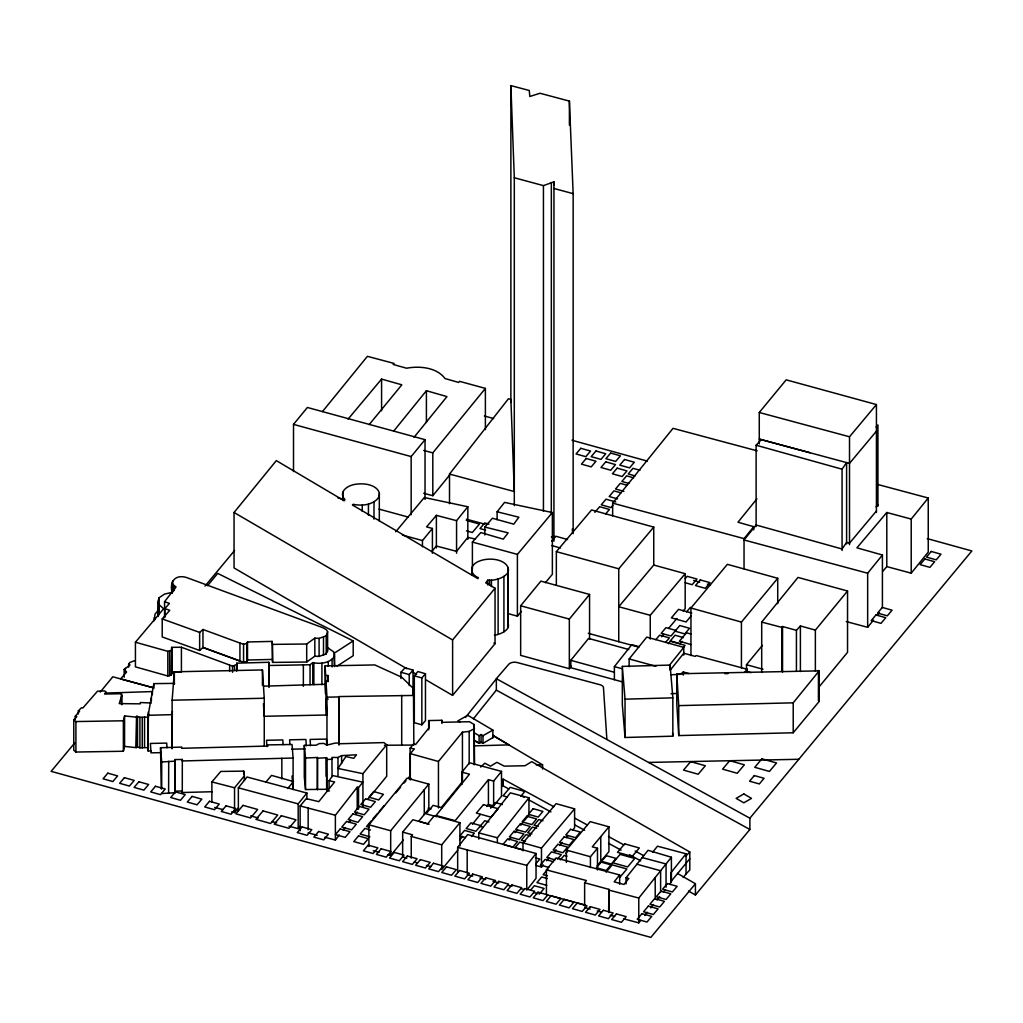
<?xml version="1.0" encoding="UTF-8"?>
<svg xmlns="http://www.w3.org/2000/svg" width="1023" height="1023" viewBox="0 0 1023 1023"><rect width="100%" height="100%" fill="white"/><g stroke="black" fill="none" stroke-linecap="round" stroke-linejoin="round"><path stroke-width="1.5" d="M553.929 541.231L553.967 181.838L543.443 185.623L514.3 177.759L510.886 85.612L529.262 90.484L529.824 96.494L539.991 93.259L569.402 101.111L573.149 193.654L573.149 533.661M172.299 593.327C169.102 582.074 174.843 574.108 186.378 577.458L323.051 627.777L326.427 629.759L327.616 631.741L326.209 635.884L319.099 638.378L314.828 638.135L306.695 644.004L272.566 644.375L272.105 641.395L247.502 641.984L246.748 643.518L246.748 661.561L243.564 662.239L202.963 647.508L202.963 629.465L239.932 643.058L243.564 644.209L246.748 643.518M272.105 641.395L272.566 662.405L306.695 662.034L314.828 656.178L319.099 656.408L326.209 653.914L327.616 649.771M161.698 793.541L175.189 792.697L175.01 759.577L182.311 759.45L182.286 760.959L293.089 758.03L293.089 789.59L292.054 776.061M212.26 791.725L182.286 792.518L182.311 791.009L175.01 791.137M151.327 750.92L148.13 751.01L148.13 715.307L153.859 683.633L174.524 683.377M148.13 751.01L148.373 711.893M334.444 665.743L333.907 652.06L327.207 647.354M172.133 748.248L172.133 700.205L174.345 671.817L262.438 669.95L264.241 698.249L264.241 746.291M172.081 748.798L172.324 711.522M158.143 616.511L158.143 602.304L159.077 597.739L164.498 594.107L171.8 592.407M175.189 792.697L175.189 761.138L161.698 761.982L160.521 747.736L181.749 747.071L181.634 748.299L268.026 746.048L267.885 744.885L292.054 744.501L293.089 758.03M236.582 670.692L236.837 663.16L268.806 662.29L269.1 687.06M148.974 714.297L148.373 717.123L139.921 717.315L136.647 716.305L136.276 747.647L124.576 746.406L123.374 751.253L75.919 752.033L73.771 750.268L73.771 719.783L76.866 716.688L75.267 716.266L75.267 719.322M154.128 620.808L155.036 614.132L158.028 610.488M123.374 751.253L123.374 720.78L124.576 715.921L136.276 717.174M78.336 713.964L78.336 710.908L81.495 707.699L82.837 708.018L97.517 691.164L104.627 690.909L106.06 691.829L104.576 694.042L121.43 693.709L121.788 695.589L119.218 703.594L140.241 703.85L140.33 702.532L151.391 703.006M136.276 747.647L136.647 716.305M158.143 602.304L159.204 604.772L163.603 608.787L135.432 642.214L135.432 666.868L167.823 675.986L171.25 675.027L171.659 647.342L181.416 647.252L232.528 666.126L236.582 664.528M171.25 675.027L172.005 673.479L172.005 648.825M246.748 661.561L247.502 660.014L247.502 641.984M608.634 911.723L608.992 889.383L584.632 882.747L584.632 905.994M842.07 550.489L842.07 469.186L846.596 462.588L846.596 543.891M329.074 788.477L329.074 780.728L332.705 775.575L362.935 782.199L358.523 787.544L358.523 809.244M471.808 575.195L471.808 568.852A18.273 10.55 0 0 1 473.342 565.092A17.557 10.14 0 0 1 478.189 561.589A18.862 10.882 0 0 1 490.823 559.146A18.414 10.626 0 0 1 498.521 560.246A17.775 10.268 0 0 1 504.851 563.366A19.015 10.972 0 0 1 507.945 567.535A17.992 10.383 0 0 1 508.047 572.126A17.736 10.243 0 0 1 503.917 576.358A20.486 11.828 0 0 1 498.124 578.941A19.002 10.972 0 0 1 491.436 580.207L489.582 580.194A3.798 2.199 0 0 0 487.728 580.194L485.759 582.893L495.042 588.212L495.042 643.672L452.614 695.41L452.614 639.963L495.042 588.212M164.562 616.716L164.562 601.69L176.02 586.972L172.887 584.427L172.299 582.803M324.803 837.249L335.378 840.036L335.378 815.241L357.219 787.237L358.523 787.544M335.378 840.036L339.291 835.024M343.191 830.024L345.147 827.517M349.06 822.505L350.876 820.177M355.403 814.372L357.219 812.045M457.665 872.197L457.665 847.402L467.677 834.563L536.039 853.489L536.039 878.297L527.702 888.987M526.768 890.176L526.768 865.381L536.039 853.489M449.506 474.058L508.431 398.753L510.886 399.405L514.3 491.551L449.506 474.058L449.506 503.712M496.577 678.402L508.789 664.234A6.419 3.708 0 0 1 517.037 662.495L600.373 684.835A6.228 3.593 0 0 1 603.442 687.379L606.869 739.437M478.777 839.129L478.777 832.888L510.362 792.863L528.955 797.761L528.955 814.883L524.607 820.395M614.388 679.681L614.388 666.612L631.754 644.682L639.247 646.753M497.37 842.453L497.37 837.786L528.955 797.761M509.147 839.985L511.129 837.492M514.965 832.62L516.82 830.267M520.797 825.229L523.661 821.61M497.114 519.71L497.114 511.781L504.569 502.395L552.369 512.549L552.369 574.312L545.374 582.688M410.121 779.168L410.121 748.171L413.522 743.9L415.632 744.463L429.264 727.494L428.675 720.563L441.872 720.294L441.936 722.34L469.429 721.714L474.173 724.565L474.557 764.245M465.452 717.481L496.347 678.837L496.347 690.116L473.419 718.773M584.99 904.959L546.435 894.677L546.435 869.882L555.962 857.965L619.657 874.946L619.657 884.243M584.632 882.747L586.396 880.534L546.435 869.882M619.657 874.946L614.145 881.839L623.979 884.46L628.774 878.463L626.089 877.747L626.089 883.949M626.089 877.747L648.058 850.292L671.408 857.248L671.408 882.043L669.617 884.281M652.533 852.376L657.482 846.187L686.037 853.796L686.037 873.949L683.172 877.517M623.71 918.833L638.774 922.861L638.774 898.053L671.408 857.248M686.037 853.796L670.756 872.9L670.756 881.775L689.796 858.745M638.774 922.861L640.743 920.393M644.682 915.47L647.252 912.247M650.73 907.913L653.416 904.549M657.009 900.048L659.72 896.66M663.339 892.146L665.142 889.882M669.259 665.513L683.786 647.38L646.753 637.112L629.145 658.94L629.145 666.689M670.218 670.167L683.786 653.237L695.256 656.408L696.19 655.526L747.34 669.323L747.34 672.482M238.359 811.073L238.359 787.825L247.042 777.007L306.874 793.055L306.874 799.244M288.972 826.188L298.179 828.656L298.179 803.861L306.874 793.055M298.179 828.656L300.11 826.252M612.649 515.822L612.649 503.137L673.019 428.343L757.212 450.849M781.866 671.408L781.866 627.393L782.544 626.536L796.431 630.334L800.395 625.948L815.369 630.104L847.543 591.013L798.004 577.42L761.7 622.086L761.7 672.405M393.663 431.143L426.412 390.709L446.949 396.604L414.021 437.333M456.565 553.226L456.565 520.681L467.831 506.756L424.302 497.51L395.748 531.755M461.91 784.564L461.91 772.16L469.531 762.762L501.513 771.393L501.513 796.201L493.636 805.894L488.431 804.487L486.807 806.495M501.513 771.393L493.636 781.099L488.431 779.692L455.197 820.676L436.015 815.497L469.48 774.206L461.91 772.16M459.877 839.704L462.562 836.392M472.409 824.257L480.362 814.449M756.892 498.866L737.979 522.229L753.734 526.692L753.734 529.863M846.29 621.575L867.657 627.316L867.657 573.212L882.414 555.003L856.916 547.829L886.8 512.497L911.212 519.07L928.245 498.009L877.9 484.518M882.67 571.473L886.8 566.601L911.212 573.174L928.245 552.113L928.245 498.009M867.657 627.316L873.552 620.028M877.491 615.168L879.46 612.739M322.488 411.566L367.41 356.324L394.149 363.459L393.152 364.457L406.566 368.216C419.494 365.786 436.616 367.308 445.056 378.548L458.624 382.436L459.57 381.336L485.388 388.408L485.388 429.66M621.767 681.714L570.796 667.725L570.796 660.334L588.609 638.403L628.774 649.528M744.041 568.724L744.041 538.622L753.734 526.692M406.796 668.684L234.05 567.931L234.05 512.485L276.325 460.619L344.176 500.771L344.917 499.825A3.926 2.263 0 0 0 344.06 498.572A20.076 11.585 0 0 1 343.216 497.331A19.105 11.023 0 0 1 342.884 492.191A18.504 10.678 0 0 1 346.324 487.933A17.928 10.345 0 0 1 352.462 484.94A19.207 11.087 0 0 1 359.329 483.917A19.808 11.445 0 0 1 366.694 484.288A17.698 10.217 0 0 1 372.82 486.155A17.826 10.294 0 0 1 377.167 489.224A18.197 10.499 0 0 1 379.316 493.329L379.316 521.065M423.714 493.265L432.806 495.695L432.806 452.869L485.388 388.408M432.806 495.695L449.672 475.017M368.894 846.494L368.894 824.794L407.039 778.183L428.829 784.117L428.829 808.924L419.187 820.702M438.445 807.978L438.445 761.483L462.434 732.161L469.173 731.407L474.557 728.606M387.781 854.742L390.684 855.535L390.684 830.74L428.829 784.117M390.684 855.535L403.343 840.075M441.437 807.416L462.434 781.751L462.434 732.161M293.511 471.539L293.511 424.379L307.386 407.474L425.031 439.673L425.031 499.416M100.216 692.123L112.799 676.791L153.565 687.84L120.612 678.888L126.571 672.034L124.179 669.477L130.011 664.988L128.655 664.017L130.023 662.405L134.563 660.679M369.213 424.596L401.822 384.814L381.579 379.085L348.101 419.085M411.156 514.748L411.156 456.578L425.031 439.673M422.461 546.768L422.461 540.566L432.409 528.456L426.565 526.858L436.386 515.362L456.565 520.681M362.935 807.006L362.922 773.682L386.694 744.744L383.894 742.596L340.148 743.734C335.327 741.406 330.941 745.255 326.12 744.731L323.843 743.414L319.176 743.593L316.273 745.192L304.291 745.396L304.291 776.956L305.532 789.551L326.644 789.27L326.887 791.048L329.483 790.92M571.358 666.229L569.338 668.697L520.656 655.372L520.656 605.782L540.886 581.128L589.568 594.44L589.568 639.375M367.871 799.206L386.694 776.304L386.694 744.744M569.338 668.697L569.338 619.094L589.568 594.44M207.567 585.693L217.694 573.391L353.204 640.922L353.204 655.717L337.104 666.126M231.671 811.827L234.548 812.582L234.548 787.787L244.395 775.83L243.691 771.125L220.789 771.444L211.876 781.917L211.876 802.07M234.548 812.582L238.487 807.799M406.898 858.08L402.653 856.903L402.653 832.108L412.857 819.743L427.665 823.809L434.366 815.689L459.928 822.709L459.928 845.957M759.271 443.867L759.271 412.486L786.188 379.84L876.43 404.571L876.43 512.472M411.246 858.131L411.246 836.43L412.563 834.832L402.653 832.108M457.895 849.972L441.706 869.601L441.706 844.806L459.928 822.709M746.496 670.091L746.496 664.681L762.391 645.385M819.385 686.535L847.543 652.329L847.543 591.013M793.209 732.775L793.209 702.827L819.18 670.858L676.791 673.799L676.791 703.747L678.735 735.575L793.209 732.775L819.206 701.369L819.206 671.42M741.432 668.006L741.432 622.061L777.723 578.302L727.379 564.325L690.947 608.033L690.947 655.564M74.589 743.133L51.15 771.342L650.858 937.388L695.423 883.744L677.456 873.399M205.022 586.102L234.574 550.527M414.315 675.807L417.883 671.523L425.466 673.773L425.466 720.665L421.847 724.821L414.315 722.698L414.315 675.807L421.847 677.929L425.466 673.773M566.371 862.466L566.371 850.062L590.207 821.635L608.928 826.814L608.928 851.622L597.151 865.765M608.928 826.814L592.291 846.827L597.483 848.259L597.483 869.959M590.424 867.581L590.424 856.737L597.483 848.259M688.517 891.033L695.423 895.01L749.872 829.474L749.872 818.195L971.85 550.962L927.26 538.61M508.405 613.698L517.395 616.166L517.395 554.402L552.369 512.549M517.395 616.166L521.398 611.383M849.512 544.671L849.512 436.77L876.43 404.571M876.43 431.169L849.512 463.381L759.271 439.084L810.05 452.754M876.43 510.976L849.512 543.175L846.596 542.395L842.07 548.993L756.125 525.016L744.041 539.978L867.657 573.212M638.25 646.984L618.749 641.69L618.749 568.801L653.748 527.101L591.588 509.94L556.346 551.64L556.346 584.913M653.748 565.028L618.749 606.741L650.244 615.296L685.18 573.686L653.748 565.028L653.748 527.101M75.267 716.266L79.577 711.151L78.336 710.908M300.135 830.74L300.135 805.945L306.273 798.643L318.792 801.648L334.636 781.981L329.074 780.728M661.549 636.779L663.607 634.337M668.735 628.212L676.957 618.429M683.121 611.089L685.18 608.634L685.18 573.686M265.711 782.314L271.555 775.383L293.537 781.572L287.693 788.49M551.793 541.077L555.873 536.244L567.599 539.543M594.9 512.357L599.657 506.705L609.427 509.454L605.629 513.968M612.918 505.324L611.012 507.574L601.243 504.825L606 499.186L615.782 501.935M371.234 820.894L366.477 826.533L369.265 827.313M372.82 819.014L377.577 813.362M379.162 811.482L383.919 805.843M395.824 792.838L400.594 787.199M404.085 783.055L405.978 780.805M410.428 775.536L408.522 777.787L411.31 778.58M490.618 808.196L495.375 802.556L502.357 804.526M685.282 578.558L687.187 576.307L696.957 579.044L692.2 584.696L685.218 582.726M471.501 836.52L474.352 833.144L464.583 830.395L459.826 836.034L465.414 837.607M520.758 796.316L524.837 791.482L510.17 787.365L503.035 795.83L507.434 797.058M655.82 639.669L659.63 635.155L669.4 637.904L665.589 642.418M686.612 611.844L690.423 607.33M691.164 615.91L686.062 621.946L671.408 617.828L678.543 609.363L691.74 613.071M668.39 643.672L670.423 641.255L685.078 645.372L683.044 647.789M503.009 844.41L507.779 838.77L517.548 841.52L512.792 847.159L504.416 844.806M681.97 641.357L680.065 643.608L670.295 640.871L675.052 635.219L683.428 637.585M522.996 850.791L522.996 842.901L556.116 803.656L574.594 808.848L574.594 827.786L572.624 830.126M535.796 865.432L541.487 867.031L541.487 848.093L574.594 808.848M535.745 863.911L539.824 859.077L535.438 857.837M541.487 867.031L543.264 864.921M546.781 860.752L549.351 857.709M554.159 852.006L556.064 849.755M559.671 845.471L562.241 842.44M566.231 837.696L567.995 835.599M547.893 869.026L543.136 874.665L547.331 875.841M530.541 890.215L534.351 885.701L544.121 888.45L539.364 894.089M557.484 859.128L561.295 854.614L551.512 851.865L546.755 857.517L555.131 859.87M560.374 859.895L564.184 855.381L566.985 856.174M565.77 853.502L567.675 851.251M597.355 866.634L601.166 862.12L610.936 864.87L606.179 870.509L596.409 867.773M606.115 872.108L612.24 864.857L626.894 868.975L619.759 877.44M409.226 685.525L409.226 674.579L413.036 670.091L405.082 667.789L400.939 672.239L400.939 678.492M484.864 534.978L484.864 527.062L492.383 518.239L513.751 524.16L518.891 517.216L497.114 511.781M876.11 427.09L877.926 424.954L877.926 506.257M876.11 506.884L877.926 504.761M432.46 550.617L436.386 546.026L456.565 551.346L467.831 537.42L475.49 539.044M269.1 665.487L310.046 664.758L312.782 662.623C320.122 664.208 329.777 663.262 334.444 656.497M410.287 779.974L410.287 753.631L414.366 748.9L410.121 748.171M480.657 767.071L484.838 763.235L490.516 766.176L496.922 762.314L504.262 766.15L525.004 765.741L531.755 761.649L689.796 851.98L689.796 870.01L686.037 873.949M164.818 617.675L164.818 608.659L169.409 603.404L164.562 601.69M239.932 643.058L239.932 661.101L203.066 647.418L199.638 650.462L162.209 636.945L162.209 618.915L169.78 610.296L164.818 608.659M472.396 568.993L472.396 542.075L480.823 532.561L503.252 539.147L508.175 532.868L484.864 527.062M744.654 672.316L747.34 669.323M756.125 526.513L756.125 445.222L761.291 439.685M686.037 855.906L689.796 851.98M199.638 650.462L199.638 632.419L202.963 629.465M688.952 673.505L683.249 671.996L680.461 674.31L671.05 674.771M334.431 653.083L353.204 640.922M503.252 779.181L502.434 779.692L502.434 786.444L503.252 785.945L503.252 779.181L553.763 806.699M473.79 732.532L479.109 735.652L481.079 734.54L482.997 735.678L482.997 743.337L492.869 737.621M482.997 735.678L492.869 730.102L492.869 737.762M473.79 740.192L479.109 743.325L481.079 742.212L482.997 743.337M332.066 776.585L331.925 757.442L337.999 757.493L341.618 755.613L356.477 754.795L353.741 758.324L345.864 756.572L337.999 768.452L362.922 773.682M135.432 642.214L167.823 651.331L171.25 650.359M551.346 536.973L553.967 536.205M136.647 746.777L139.921 747.8L148.373 747.596M304.291 745.396L305.532 757.992L317.386 757.493L317.424 789.82L317.514 758.248L326.644 757.711L326.887 791.048M326.887 759.488L332.066 759.219M671.05 693.709L677.316 693.402M473.994 745.882L509.032 744.872L492.817 735.307M328.204 699.157L325.992 699.246L326.912 715L264.241 716.279L263.435 703.619M325.659 694.182L325.659 675.576L327.935 675.5L328.23 681.165L325.992 681.216L325.992 715.307M263.896 686.177L325.033 684.272L325.557 693.684M105.497 693.095L152.376 691.574L152.376 694.668M622.329 666.395L670.129 665.078L672.84 697.852L672.84 736.176L625.04 737.493L622.329 704.706L622.329 666.395L625.04 699.169L625.04 737.493M625.04 699.169L672.84 697.852M148.13 715.307L172.081 714.642M676.791 673.799L678.735 705.627L793.209 702.827M247.502 660.014L272.105 659.439M172.133 700.205L264.241 698.249M325.071 684.502L325.071 665.909L374.84 664.937L401.732 677.226L413.433 688.53L413.855 745.051L384.443 745.255M338.984 744.603L338.984 696.561L413.855 695.448M325.992 681.216L326.964 697.175L339.009 696.932L339.009 744.974M291.657 749.181L304.995 748.913M161.34 752.634L150.969 752.851L150.407 743.44L166.698 743.107L166.979 747.813M536.295 764.935L542.574 764.795L542.574 769.027M648.672 762.429L798.682 759.283M724.872 673.658L728.018 673.594M73.771 719.783L75.919 721.56L123.374 720.78M171.659 647.342L171.659 671.996L181.416 671.919L181.416 647.252M211.876 781.917L234.548 787.787M214.664 807.428L223.027 809.602M457.665 847.402L526.768 865.381M467.191 874.678L472.767 876.123M479.864 877.964L485.695 879.486M492.996 881.391L498.828 882.9M507.574 885.176L511.96 886.314M520.809 888.616L523.789 889.396M761.7 622.086L781.866 627.393M478.777 832.888L497.37 837.786M300.135 805.945L335.378 815.241M308.166 832.863L317.245 835.254M608.634 890.023L638.774 898.053M610.143 915.227L614.67 916.429M423.714 450.427L432.806 452.869M642.214 857.581L666.05 863.962L666.05 887.21M238.359 787.825L298.179 803.861M250.622 815.906L258.295 817.965M272.105 821.661L276.709 822.901M553.929 188.462L573.149 193.654M759.271 412.486L849.512 436.77M612.649 503.137L744.041 538.622M466.475 519.211L484.992 524.211M693.62 580.463L699.732 582.113M707.379 584.171L710.435 585.003M293.511 424.379L411.156 456.578M337.82 497.817L343.933 499.493M379.073 509.109L408.1 517.05M520.656 605.782L569.338 619.094M368.894 824.794L390.684 830.74M584.632 907.542L590.22 909.063M597.202 910.969L601.371 912.107M373.254 850.778L379.06 852.364M556.346 551.64L618.749 568.801M472.396 542.075L517.395 554.402M402.435 535.08L422.461 540.566M588.315 633.314L618.749 641.69M629.145 658.94L655.922 666.293M614.388 666.612L621.767 668.633M570.796 660.334L614.388 672.29M636.907 864.23L660.615 870.739L660.615 892.44M411.246 836.43L441.706 844.806M414.302 862.069L417.346 862.9M426.476 865.42L431.041 866.673M484.391 415.99L493.623 418.548M572.036 440.261L647.393 461.13M566.371 850.062L590.424 856.737M756.125 445.222L842.07 469.186M690.947 608.033L741.432 622.061M746.496 664.681L762.979 669.259M747.992 671.855L750.997 672.686M410.287 753.631L438.445 761.483M428.074 808.183L431.041 809.014M639.95 470.273L632.968 468.317L628.212 473.956L635.181 475.925M633.595 477.805L626.626 475.836L621.856 481.475L628.838 483.444M627.252 485.324L620.27 483.355L615.514 489.007L623.889 491.36M620.91 492.843L613.928 490.887L609.171 496.526L617.547 498.879M488.917 524.108L484.723 522.932L479.966 528.571L485.554 530.144M466.271 520.336L479.467 524.057L472.332 532.51L466.462 530.86M551.666 545.528L560.463 548.008M690.883 634.03L686.497 632.789L679.349 641.255L691.075 644.554M675.755 630.385L665.973 627.636L661.216 633.275L670.986 636.025L679.796 625.526L689.566 628.275L684.809 633.915L675.027 631.165M400.939 672.239L409.226 674.579M542.983 820.74L538.789 819.564L534.032 825.203L538.226 826.392M536.64 828.272L532.446 827.096L527.689 832.735L531.87 833.911M441.974 807.799L433.177 805.331L426.041 813.797L436.297 816.674M488.93 821.929L484.749 820.753L475.938 831.251L466.168 828.515L470.925 822.863L480.708 825.612M530.285 835.791L526.103 834.615L521.346 840.254L525.528 841.43M479.992 826.392L482.779 827.185M522.996 842.901L541.487 848.093M523.942 843.31L519.748 842.134L514.991 847.773L523.367 850.126M420.325 821.75L429.123 824.218M553.545 861.75L545.169 859.397L540.413 865.036L548.788 867.389M547.292 878.54L541.717 876.967L536.947 882.606L546.73 885.355M370.467 829.985L364.891 828.413L360.122 834.052L369.891 836.801M533.776 892.516L537.957 893.693M162.209 618.915L199.638 632.419M819.206 701.369L818.438 700.448L818.438 670.5M574.811 818.17L587.445 825.05M608.48 836.52L623.915 844.921M635.142 851.034L643.569 855.624M503.252 785.945L508.866 789.002M521.487 795.881L524.3 797.416M528.507 799.705L550.962 811.942M574.811 824.934L584.632 830.28M608.48 843.272L621.114 850.151M629.529 854.742L640.756 860.855M496.347 678.697L749.872 818.195M496.347 690.116L749.872 829.474M493.879 643.007L495.042 643.672M234.05 512.485L452.435 639.861M413.318 672.495L416.578 674.4M426.361 680.103L452.435 695.308M473.79 740.051L479.109 743.171L481.079 742.059L482.997 743.197M492.869 730.102L467.754 715.294L457.895 720.87L459.826 722.021M493.239 735.703L542.574 764.795M475.9 576.473L477.153 577.189A1.893 1.1 0 0 1 478.406 577.905L477.831 578.622L352.398 504.991L353.088 504.377A1.752 1.01 0 0 1 354.649 504.595L356.209 504.799A24.22 13.99 0 0 0 362.27 505.068A18.005 10.396 0 0 0 368.433 504.109A19.335 11.163 0 0 0 374.009 501.692A19.808 11.432 0 0 0 377.64 498.674A18.261 10.55 0 0 0 379.316 493.329M154.128 617.854L154.946 619.618M171.659 671.996L172.005 673.479M175.01 759.577L175.189 761.138M672.571 733.056L672.84 736.176M161.302 788.797L160.521 747.736M325.071 665.909L325.659 675.576M326.797 745.358L326.427 739.092L310.122 739.424L310.506 745.69M306.286 745.754L305.903 739.476L289.611 739.808L289.893 744.514M283.09 744.642L282.808 739.949L266.517 740.268L266.901 746.547M317.386 757.493L317.424 758.26M572.381 528.878L572.509 532.062M911.212 519.07L911.212 573.174M886.8 512.497L886.8 566.601M882.414 555.003L882.414 607.509M819.18 670.858L819.18 700.793M815.369 630.104L815.369 670.986M800.395 625.948L800.395 671.536M796.431 630.334L796.431 671.216M782.544 626.536L782.544 672.137M777.723 578.302L777.723 603.66M695.423 883.744L695.423 895.01M683.786 647.38L683.786 655.129M683.249 671.996L683.249 675.154M678.735 705.627L678.735 735.575M670.129 665.078L670.129 669.86M655.206 877.504L655.206 899.204M650.244 615.296L650.244 639.119M608.992 889.383L608.992 912.631M600.782 836.609L600.782 861.404M569.402 101.111L569.402 125.049M553.967 181.838L553.967 185.022M551.346 182.606L551.307 513.597M543.443 185.623L543.443 511.27M514.3 177.759L514.3 505.605M510.886 85.612L510.886 402.525M508.047 572.126L508.047 627.585A17.736 10.243 0 0 1 503.917 631.818A20.486 11.828 0 0 1 498.124 634.388A19.002 10.972 0 0 1 494.454 635.283M507.945 567.535L507.945 622.994A17.992 10.383 0 0 1 508.047 627.585M503.917 576.358L503.917 631.818M498.124 578.941L498.124 634.388M493.636 781.099L493.636 805.894M491.436 580.207L491.436 586.537M489.582 580.194L489.582 584.951M488.431 779.692L488.431 804.487M487.728 580.194L487.728 584.939M481.079 734.54L481.079 742.212M479.109 735.652L479.109 743.325M474.173 724.565L474.173 764.859M469.173 731.407L469.173 763.951M467.831 506.756L467.831 539.3M467.191 849.87L467.191 873.118M441.872 720.294L441.872 723.402M436.386 515.362L436.386 547.919M432.409 528.456L432.409 553.251M428.675 720.563L428.675 729.859M426.412 390.709L426.412 422.435M424.264 789.705L424.264 814.5M421.847 677.929L421.847 724.821M413.433 688.53L413.433 694.732M413.036 670.091L413.036 694.553M401.694 695.333L401.707 745.23M381.579 379.085L381.579 410.811M374.009 501.692L374.009 519.121M368.433 504.109L368.433 515.196M362.27 505.068L362.27 511.41M357.219 787.237L357.219 808.937M343.216 497.331L343.216 500.503M342.884 492.191L342.884 500.106M341.618 755.613L341.618 763.503M337.999 757.493L337.999 776.419M334.611 654.311L334.611 666.638M332.091 659.221L332.091 666.932M328.268 661.664L328.268 666.293M327.935 675.5L327.935 681.702M327.616 631.741L327.577 651.741M326.964 697.175L326.964 745.217M326.644 757.711L326.644 789.27M326.209 635.884L326.209 653.914M326.12 758.938L326.12 776.291M323.498 637.278L323.498 655.308M321.913 663.173L321.913 684.758M319.099 638.378L319.099 656.408M314.828 638.135L314.828 656.178M313.869 663.134L313.869 684.707M312.782 662.623L312.782 684.208M310.046 664.758L310.046 684.783M308.166 808.068L308.166 829.755M306.695 644.004L306.695 662.034M305.532 757.992L305.532 789.551M303.358 664.758L303.358 686.343M281.837 758.324L281.837 778.835M272.566 644.375L272.566 662.405M268.806 662.29L268.806 686.945M262.438 669.95L262.438 685.448M244.395 775.83L244.395 780.472M243.564 644.209L243.564 662.239M243.691 771.125L243.691 774.219M236.837 663.16L236.837 670.871M234.484 665.845L234.484 670.474M232.528 666.126L232.528 672.29M229.625 665.257L229.625 671.42M182.311 759.45L182.286 792.518M174.319 585.987L174.319 590.488M174.345 671.817L174.345 684.221M172.887 584.427L172.887 591.946M172.58 581.115L172.58 591.639M169.652 651.127L169.652 675.794M168.705 761.265L168.616 793.349M167.823 651.331L167.823 675.986M161.698 761.982L161.698 788.81M159.204 604.772L159.204 614.017M159.077 597.739L158.424 615.552L158.424 599.772M153.859 683.633L153.859 688.3M151.391 697.776L151.391 700.883M144.537 716.842L144.537 747.314M142.248 717.353L142.248 747.826M139.921 717.315L139.921 747.8M137.53 716.445L137.53 746.931M128.655 664.017L128.655 667.124M125.292 668.288L125.292 672.942M124.576 715.921L124.576 746.406M124.179 669.477L124.179 677.226M121.788 695.589L121.788 704.732M121.43 693.709L121.43 704.374M75.919 721.56L75.919 752.033M475.861 576.486A18.938 10.933 0 0 1 471.846 568.852M107.824 773.158L103.067 778.797L112.837 781.546L117.607 775.894L107.824 773.158M124.422 777.672L119.653 783.311L129.435 786.06L134.192 780.421L124.422 777.672M138.872 781.751L134.103 787.39L143.885 790.14L148.642 784.5L138.872 781.751M155.458 786.265L150.701 791.917L160.47 794.654L165.227 789.014L155.458 786.265M175.47 791.879L170.713 797.518L180.483 800.267L185.24 794.628L175.47 791.879M192.068 796.405L187.299 802.045L197.068 804.794L201.838 799.155L192.068 796.405M209.485 801.303L204.728 806.942L214.498 809.692L219.254 804.052L209.485 801.303M226.07 805.817L221.313 811.469L231.083 814.218L235.853 808.566L226.07 805.817M243.026 805.357L235.878 813.822L250.545 817.94L257.681 809.474L243.026 805.357M263.064 810.907L255.916 819.359L270.584 823.489L277.719 815.024L263.064 810.907M580.808 448.304L576.051 453.943L585.821 456.693L590.578 451.041L580.808 448.304M281.351 815.702L274.215 824.167L288.87 828.285L296.005 819.819L281.351 815.702M586.205 458.496L581.448 464.135L591.217 466.884L595.987 461.232L586.205 458.496M595.949 451.002L591.179 456.642L600.961 459.391L605.718 453.752L595.949 451.002M610.641 453.061L605.885 458.713L615.654 461.45L620.411 455.81L610.641 453.061M605.731 461.846L600.974 467.485L610.744 470.235L615.501 464.595L605.731 461.846M302.054 826.929L297.297 832.569L307.066 835.318L311.823 829.679L302.054 826.929M617.163 468.15L612.406 473.79L622.176 476.539L626.933 470.9L617.163 468.15M624.567 459.493L619.797 465.133L629.58 467.882L634.337 462.243L624.567 459.493M318.639 831.456L313.882 837.095L323.652 839.845L328.421 834.205L318.639 831.456M340.199 828.95L335.442 834.589L345.211 837.338L349.981 831.699L340.199 828.95M346.554 821.431L341.784 827.07L351.567 829.819L356.324 824.18L346.554 821.431M352.897 813.899L348.14 819.551L357.909 822.3L362.666 816.648L352.897 813.899M359.239 806.38L354.482 812.019L364.252 814.768L369.009 809.129L359.239 806.38M365.595 798.861L360.825 804.5L370.607 807.249L375.364 801.61L365.595 798.861M373.664 791.559L368.907 797.198L378.676 799.948L383.433 794.308L373.664 791.559M358.536 835.932L353.779 841.571L363.549 844.32L368.306 838.681L358.536 835.932M368.127 845.151L363.37 850.791L373.139 853.54L377.896 847.901L368.127 845.151M381.195 848.77L376.438 854.41L386.208 857.159L390.965 851.52L381.195 848.77M394.264 852.389L389.507 858.028L399.277 860.778L404.034 855.138L394.264 852.389M407.333 856.008L402.576 861.647L412.346 864.397L417.103 858.757L407.333 856.008M420.402 859.627L415.645 865.266L425.415 868.015L430.171 862.376L420.402 859.627M433.471 863.246L428.714 868.885L438.483 871.634L443.24 865.995L433.471 863.246M483.495 804.602L476.36 813.055L491.014 817.185L498.15 808.72L483.495 804.602M446.54 866.865L441.77 872.504L451.552 875.253L456.309 869.614L446.54 866.865M700.256 579.926L695.499 585.565L705.269 588.315L710.026 582.662L700.256 579.926M459.608 870.483L454.839 876.123L464.621 878.872L469.378 873.233L459.608 870.483M472.677 874.102L467.907 879.742L477.69 882.491L482.447 876.852L472.677 874.102M514.121 831.239L509.364 836.891L519.134 839.627L523.891 833.988L514.121 831.239M520.464 823.72L515.707 829.359L525.477 832.108L530.234 826.469L520.464 823.72M526.819 816.201L522.05 821.84L531.832 824.589L536.589 818.95L526.819 816.201M533.162 808.682L528.405 814.321L538.175 817.07L542.932 811.431L533.162 808.682M485.733 877.721L480.976 883.361L490.746 886.11L495.516 880.471L485.733 877.721M498.802 881.34L494.045 886.979L503.815 889.729L508.584 884.089L498.802 881.34M511.871 884.959L507.114 890.598L516.884 893.348L521.64 887.708L511.871 884.959M557.867 844.346L553.098 849.985L562.88 852.734L567.637 847.095L557.867 844.346M564.21 836.827L559.453 842.466L569.223 845.215L573.98 839.576L564.21 836.827M570.553 829.308L565.796 834.947L575.565 837.696L580.335 832.057L570.553 829.308M524.94 888.578L520.183 894.217L529.952 896.966L534.709 891.314L524.94 888.578M538.008 892.197L533.252 897.836L543.021 900.585L547.778 894.933L538.008 892.197M551.077 895.803L546.32 901.455L556.09 904.204L560.847 898.552L551.077 895.803M564.146 899.422L559.389 905.074L569.159 907.823L573.916 902.171L564.146 899.422M606.307 855.663L601.55 861.302L611.319 864.051L616.076 858.412L606.307 855.663M690.666 761.636L683.53 770.102L698.185 774.232L705.333 765.767L690.666 761.636M624.669 843.86L617.521 852.325L632.188 856.443L639.324 847.977L624.669 843.86M577.215 903.04L572.458 908.693L582.228 911.429L586.985 905.79L577.215 903.04M620.104 854.358L612.969 862.824L627.623 866.954L634.759 858.489L620.104 854.358M590.284 906.659L585.527 912.311L595.296 915.048L600.053 909.409L590.284 906.659M603.353 910.278L598.596 915.917L608.365 918.667L613.122 913.028L603.353 910.278M729.719 760.677L722.57 769.143L737.238 773.273L744.373 764.808L729.719 760.677M616.421 913.897L611.652 919.536L621.434 922.286L626.191 916.646L616.421 913.897M875.969 614.964L871.2 620.603L880.982 623.352L885.739 617.713L875.969 614.964M882.312 607.432L877.555 613.084L887.325 615.833L892.082 610.181L882.312 607.432M924.882 558.98L920.112 564.619L929.894 567.369L934.651 561.729L924.882 558.98M931.224 551.448L926.467 557.1L936.237 559.85L940.994 554.197L931.224 551.448M761.892 758.836L754.757 767.301L769.411 771.432L776.559 762.966L761.892 758.836M754.322 775.562L749.552 781.201L759.335 783.95L764.091 778.298L754.322 775.562M641.984 913.654L637.227 919.293L646.996 922.043L651.753 916.403L641.984 913.654M648.326 906.122L643.569 911.774L653.339 914.511L658.109 908.872L648.326 906.122M654.682 898.603L649.925 904.242L659.694 906.992L664.451 901.353L654.682 898.603M661.024 891.084L656.267 896.723L666.037 899.473L670.794 893.833L661.024 891.084M667.367 883.565L662.61 889.204L672.38 891.954L677.149 886.314L667.367 883.565M743.823 793.938L736.138 798.375L743.823 802.812L751.509 798.375L743.823 793.938"/></g></svg>
